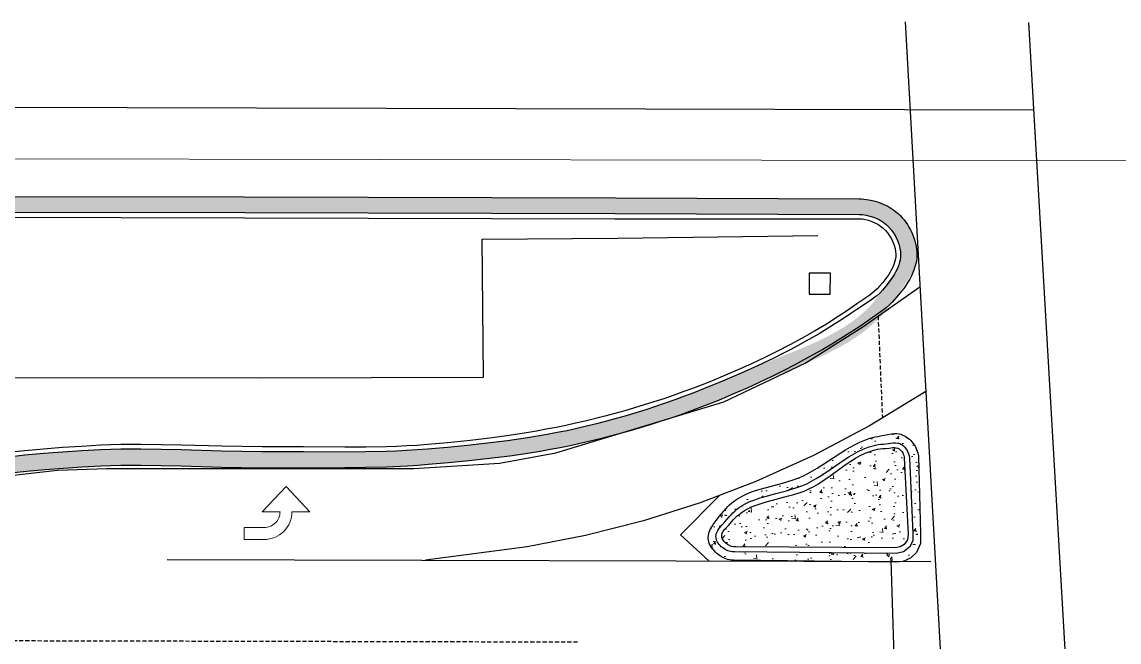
# Model space of a CAD drawing. Header units: feet. Extents: x 6437489 to 6438139, y 1883671 to 1884291.
# Drawn here: x 6437670.1 to 6437803.7, y 1883888.8 to 1883964.5 of the extents above; entities that cross this region are included whole.
import ezdxf
from ezdxf.lldxf.tags import DXFTag

# ---------------------------------------------------------------- set-up
doc = ezdxf.new("R2010")
doc.units = ezdxf.units.FT
doc.header["$MEASUREMENT"] = 0
doc.linetypes.add('DASHED', pattern=[0.75, 0.5, -0.25])
for name, color, linetype, lineweight in [('V-DETL-PATT-CONC-', 253, 'Continuous', 13), ('VF-FENC-LINE-', 253, 'FENCE', 25), ('VF-ROAD-STRP-WHIT-DASH-LINE-', 253, 'DASHED', 25), ('VF-ROAD-STRP-WHIT-LINE-', 253, 'Continuous', 25), ('VF-ROAD-STRP-YELO-LINE-', 253, 'Continuous', 25), ('VF-STRM-PIPE-LINE-QLA-', 253, 'STORMDRAIN', 15), ('VF-TOPO-CONC-EDGE-LINE-', 253, 'Continuous', 25), ('VF-TOPO-CONC-GTFL-LINE-', 253, 'Continuous', 25), ('VF-TOPO-CONC-LIPG-LINE-', 253, 'Continuous', 25), ('VF-TOPO-CONC-TBCB-LINE-', 253, 'Continuous', 25), ('VN-ROAD-STRP-AROW-SYMB-', 253, 'Continuous', 13)]:
    doc.layers.add(name, color=color, linetype=linetype, lineweight=lineweight)
doc.styles.get("Standard").update_dxf_attribs({"font": 'arial.ttf'})
tags = doc.linetypes.add('FENCE', pattern='A,0.5,-0.03,["X",Standard,S=0.08,R=0,X=0,Y=-0.04],-0.08,0.5', length=1.11).pattern_tags.tags
tags[6] = DXFTag(74, 10)
tags = doc.linetypes.add('STORMDRAIN', pattern='A,1,-0.03,["SD",Standard,S=0.08,R=0,X=0,Y=-0.04],-0.16,1', length=2.19).pattern_tags.tags
tags[6] = DXFTag(74, 10)
pattern_1 = [(50, (1100.0924, -556.8594), (3.586300913, -0.3137606749), [0.375, -4.125]), (355, (1100.0924, -556.8594), (-0.693756668, 3.7609606685), [0.3, -3.3]), (100.45144446, (1100.3912, -556.8856), (2.8925442336, 3.4471999548), [0.31870096, -3.50571056]), (46.1842, (1100.0924, -555.8594), (5.3362066534, -0.827596404), [0.5625, -6.1875]), (96.63563549, (1100.537, -555.9284), (4.6733097284, 4.870593004), [0.47805171, -5.2585688]), (351.18416399, (1100.0924, -555.8594), (4.6733097253, 4.8705930013), [0.45, -4.950000005]), (21, (1100.5924, -556.1094), (2.9845352606, -2.0130944533), [0.375, -4.125]), (326, (1100.5924, -556.1094), (1.2165766596, 3.6257502252), [0.3, -3.3]), (71.45144474, (1100.841, -556.2772), (4.2011118836, 1.612655764), [0.31870095, -3.50571056]), (37.5, (1100.0924, -556.8594), (0.06079927659, 1.66446926916), [0, -3.26, 0, -3.35, 0, -3.3125]), (7.5, (1100.0924, -556.8594), (1.3153476872, 1.9720585594), [0, -1.91, 0, -3.185, 0, -1.2625]), (327.5, (1098.9774, -556.8594), (2.66911218086, -0.11277435867), [0, -1.25, 0, -3.9, 0, -5.175]), (317.5, (1098.4774, -556.8594), (2.9159308467, 0.5005249117), [0, -1.625, 0, -2.59, 0, -3.675])]

# ---------------------------------------------------------------- blocks, each defined once
blk = doc.blocks.new('*U215')
at = {"layer": 'VN-ROAD-STRP-AROW-SYMB-'}
blk.add_lwpolyline([(-0.0091, -0.0197), (-0.0091, -0.05), (0.0091, -0.05), (0.0091, -0.0197, 0.414214), (-0.0333, 0.0227), (-0.0333, 0.05), (-0.0719, 0.0136), (-0.0333, -0.0227), (-0.0333, 0.0045, -0.414214)], format="xyb", close=True, dxfattribs=at)

msp = doc.modelspace()

# ---------------------------------------------------------------- hatches: boundary and pattern name
at = {"layer": 'V-DETL-PATT-CONC-'}
h = msp.add_hatch(dxfattribs=at)
h.set_pattern_fill('AR-CONC', color=256, scale=0.5)
h.set_pattern_definition([(50, (1025.4142, -610.477), (3.586300913, -0.3137606749), [0.375, -4.125]), (355, (1025.4142, -610.477), (-0.693756668, 3.7609606685), [0.3, -3.3]), (100.45144446, (1025.713, -610.5032), (2.8925442336, 3.4471999548), [0.31870096, -3.50571056]), (46.1842, (1025.414, -609.477), (5.3362066534, -0.827596404), [0.5625, -6.1875]), (96.63563549, (1025.859, -609.546), (4.6733097284, 4.870593004), [0.47805171, -5.2585688]), (351.18416399, (1025.414, -609.477), (4.6733097253, 4.8705930013), [0.45, -4.950000005]), (21, (1025.9142, -609.727), (2.9845352606, -2.0130944533), [0.375, -4.125]), (326, (1025.9142, -609.727), (1.2165766596, 3.6257502252), [0.3, -3.3]), (71.45144474, (1026.163, -609.895), (4.2011118836, 1.612655764), [0.31870095, -3.50571056]), (37.5, (1025.4142, -610.4771), (0.06079927659, 1.66446926916), [0, -3.26, 0, -3.35, 0, -3.3125]), (7.5, (1025.4142, -610.477), (1.3153476872, 1.9720585594), [0, -1.91, 0, -3.185, 0, -1.2625]), (327.5, (1024.2992, -610.4771), (2.66911218086, -0.11277435867), [0, -1.25, 0, -3.9, 0, -5.175]), (317.5, (1023.7992, -610.477), (2.9159308467, 0.5005249117), [0, -1.625, 0, -2.59, 0, -3.675])])
h.paths.add_polyline_path([(6437621.27, 1883900.52), (6437624.02, 1883901.03), (6437627.51, 1883901.64), (6437630.99, 1883902.28), (6437634.47, 1883902.93), (6437637.95, 1883903.62), (6437643.31, 1883904.84), (6437661.69, 1883908.51), (6437663.94, 1883908.84), (6437666.18, 1883909.14), (6437668.44, 1883909.41), (6437670.7, 1883909.64), (6437672.96, 1883909.85), (6437675.22, 1883910.03), (6437677.48, 1883910.18), (6437679.75, 1883910.3), (6437680.97, 1883910.35), (6437682.2, 1883910.37), (6437683.42, 1883910.39), (6437684.64, 1883910.39), (6437687.09, 1883910.35), (6437689.54, 1883910.29), (6437694.44, 1883910.14), (6437696.89, 1883910.08), (6437699.34, 1883910.07), (6437704.41, 1883910.07), (6437706.95, 1883910.07), (6437709.49, 1883910.08), (6437712.02, 1883910.12), (6437714.56, 1883910.19), (6437717.09, 1883910.31), (6437718.36, 1883910.39), (6437719.62, 1883910.49), (6437722.1, 1883910.71), (6437724.59, 1883910.95), (6437727.06, 1883911.22), (6437729.54, 1883911.54), (6437732.01, 1883911.9), (6437733.24, 1883912.1), (6437734.46, 1883912.31), (6437735.69, 1883912.54), (6437736.91, 1883912.79), (6437738.13, 1883913.05), (6437739.34, 1883913.33), (6437740.57, 1883913.63), (6437741.79, 1883913.94), (6437743.01, 1883914.27), (6437744.23, 1883914.61), (6437745.44, 1883914.96), (6437746.65, 1883915.33), (6437747.85, 1883915.71), (6437749.06, 1883916.11), (6437750.25, 1883916.52), (6437751.44, 1883916.95), (6437752.63, 1883917.39), (6437753.8, 1883917.84), (6437754.98, 1883918.31), (6437756.14, 1883918.8), (6437757.3, 1883919.3), (6437758.45, 1883919.82), (6437759.63, 1883920.35), (6437760.84, 1883920.86), (6437763.29, 1883921.86), (6437764.53, 1883922.37), (6437765.76, 1883922.89), (6437766.98, 1883923.43), (6437768.17, 1883924), (6437769.34, 1883924.6), (6437769.92, 1883924.91), (6437770.48, 1883925.24), (6437771.03, 1883925.57), (6437771.57, 1883925.92), (6437772.1, 1883926.28), (6437772.61, 1883926.66), (6437773.11, 1883927.05), (6437773.59, 1883927.46), (6437774.06, 1883927.88), (6437774.51, 1883928.32), (6437774.94, 1883928.78), (6437775.36, 1883929.26), (6437775.75, 1883929.76), (6437776.12, 1883930.28), (6437776.62, 1883930.99), (6437777.15, 1883931.71), (6437777.67, 1883932.44), (6437778.15, 1883933.19), (6437778.37, 1883933.58), (6437778.57, 1883933.96), (6437778.75, 1883934.35), (6437778.89, 1883934.75), (6437779.01, 1883935.15), (6437779.08, 1883935.56), (6437779.12, 1883935.98), (6437779.12, 1883936.4), (6437779.09, 1883936.75), (6437779.04, 1883937.09), (6437778.96, 1883937.44), (6437778.87, 1883937.78), (6437778.77, 1883938.12), (6437778.64, 1883938.46), (6437778.5, 1883938.79), (6437778.34, 1883939.11), (6437778.17, 1883939.43), (6437777.98, 1883939.74), (6437777.77, 1883940.03), (6437777.56, 1883940.32), (6437777.33, 1883940.59), (6437777.09, 1883940.85), (6437776.83, 1883941.09), (6437776.57, 1883941.32), (6437776.33, 1883941.5), (6437776.09, 1883941.67), (6437775.83, 1883941.84), (6437775.57, 1883941.99), (6437775.03, 1883942.26), (6437774.46, 1883942.48), (6437773.87, 1883942.65), (6437773.28, 1883942.78), (6437772.98, 1883942.82), (6437772.68, 1883942.85), (6437772.38, 1883942.87), (6437772.08, 1883942.87), (6437742.48, 1883943.02), (6437697.2, 1883943.11), (6437667.12, 1883943.19), (6437650.18, 1883943.26), (6437630.94, 1883943.31), (6437601.18, 1883943.38), (6437592.8, 1883943.38), (6437558.84, 1883943.4), (6437522.66, 1883943.53), (6437522.27, 1883941.62), (6437558.99, 1883941.49), (6437586.9, 1883941.46), (6437592.3, 1883941.56, -0.282909), (6437600.77, 1883941.54), (6437603.29, 1883941.46), (6437632.21, 1883941.37), (6437650.39, 1883941.31), (6437667.02, 1883941.28), (6437697.3, 1883941.22), (6437742.38, 1883941.09), (6437772.38, 1883940.98), (6437772.97, 1883940.9), (6437773.4, 1883940.79), (6437773.84, 1883940.66), (6437774.25, 1883940.48), (6437774.65, 1883940.27), (6437775.03, 1883940.03), (6437775.38, 1883939.76), (6437775.72, 1883939.43), (6437776.04, 1883939.07), (6437776.32, 1883938.67), (6437776.57, 1883938.25), (6437776.77, 1883937.81), (6437776.94, 1883937.35), (6437777.06, 1883936.89), (6437777.13, 1883936.42), (6437777.14, 1883936.1), (6437777.12, 1883935.79), (6437777.07, 1883935.48), (6437776.99, 1883935.17), (6437776.88, 1883934.87), (6437776.75, 1883934.57), (6437776.6, 1883934.28), (6437776.44, 1883933.99), (6437776.07, 1883933.42), (6437775.68, 1883932.85), (6437775.29, 1883932.3), (6437774.93, 1883931.75), (6437774.59, 1883931.23), (6437774.22, 1883930.74), (6437773.83, 1883930.26), (6437773.42, 1883929.81), (6437773, 1883929.38), (6437772.55, 1883928.96), (6437772.08, 1883928.57), (6437771.6, 1883928.18), (6437771.1, 1883927.82), (6437770.59, 1883927.47), (6437770.07, 1883927.13), (6437769.53, 1883926.81), (6437768.98, 1883926.5), (6437768.42, 1883926.2), (6437767.27, 1883925.62), (6437766.09, 1883925.09), (6437764.9, 1883924.58), (6437762.47, 1883923.6), (6437760.06, 1883922.64), (6437758.88, 1883922.15), (6437757.73, 1883921.64), (6437756.6, 1883921.13), (6437755.46, 1883920.63), (6437754.31, 1883920.15), (6437753.15, 1883919.68), (6437751.99, 1883919.22), (6437750.83, 1883918.78), (6437749.66, 1883918.35), (6437748.48, 1883917.94), (6437747.3, 1883917.55), (6437746.11, 1883917.16), (6437744.92, 1883916.79), (6437743.72, 1883916.44), (6437742.53, 1883916.1), (6437741.32, 1883915.77), (6437740.12, 1883915.46), (6437738.91, 1883915.16), (6437737.72, 1883914.88), (6437736.52, 1883914.62), (6437735.32, 1883914.38), (6437734.12, 1883914.15), (6437732.91, 1883913.94), (6437731.71, 1883913.74), (6437729.28, 1883913.39), (6437726.85, 1883913.08), (6437724.41, 1883912.81), (6437721.97, 1883912.58), (6437719.53, 1883912.37), (6437718.27, 1883912.28), (6437717.02, 1883912.2), (6437715.76, 1883912.14), (6437714.5, 1883912.09), (6437711.98, 1883912.04), (6437709.46, 1883912.01), (6437704.41, 1883912.03), (6437699.37, 1883912.05), (6437696.91, 1883912.07), (6437694.46, 1883912.12), (6437689.55, 1883912.27), (6437687.09, 1883912.33), (6437684.64, 1883912.37), (6437683.41, 1883912.37), (6437682.18, 1883912.35), (6437680.96, 1883912.33), (6437679.73, 1883912.28), (6437677.43, 1883912.16), (6437675.12, 1883912.01), (6437672.82, 1883911.83), (6437670.52, 1883911.62), (6437668.22, 1883911.38), (6437665.93, 1883911.11), (6437663.64, 1883910.8), (6437661.36, 1883910.47), (6437642.97, 1883906.76), (6437622.66, 1883902.75), (6437615.53, 1883901.58), (6437608.34, 1883900.76), (6437601.42, 1883900.29), (6437594.48, 1883900.15), (6437578.42, 1883900.25), (6437524.5, 1883900.35), (6437524.76, 1883899.45), (6437578.28, 1883899.2), (6437594.07, 1883899.19), (6437601.63, 1883899.22), (6437603.41, 1883899.11), (6437605.19, 1883899.04), (6437607.14, 1883899.01), (6437609.1, 1883899.03), (6437610.07, 1883899.07), (6437611.05, 1883899.11), (6437612.03, 1883899.17), (6437613, 1883899.24), (6437614.39, 1883899.38), (6437615.77, 1883899.56), (6437617.15, 1883899.77), (6437618.53, 1883900.01)])
h = msp.add_hatch(dxfattribs=at)
h.set_pattern_fill('AR-CONC', color=256, scale=0.5)
h.set_pattern_definition(pattern_1)
h.paths.add_polyline_path([(6437779.31, 1883911.53), (6437779.28, 1883911.73), (6437779.23, 1883911.94), (6437779.17, 1883912.14), (6437779.09, 1883912.34), (6437779, 1883912.53), (6437778.9, 1883912.72), (6437778.78, 1883912.91), (6437778.65, 1883913.09), (6437778.51, 1883913.26), (6437778.37, 1883913.42), (6437778.21, 1883913.57), (6437778.04, 1883913.71), (6437777.87, 1883913.84), (6437777.69, 1883913.95), (6437777.51, 1883914.05), (6437777.32, 1883914.13), (6437777.17, 1883914.18), (6437777.01, 1883914.22), (6437776.69, 1883914.26), (6437776.36, 1883914.26), (6437776.02, 1883914.22), (6437774.69, 1883913.98), (6437774.36, 1883913.93), (6437774.04, 1883913.86), (6437773.41, 1883913.69), (6437772.79, 1883913.48), (6437772.18, 1883913.22), (6437771.59, 1883912.93), (6437771, 1883912.61), (6437770.42, 1883912.27), (6437769.85, 1883911.92), (6437767.57, 1883910.42), (6437767, 1883910.06), (6437766.41, 1883909.71), (6437765.83, 1883909.39), (6437765.23, 1883909.09), (6437764.64, 1883908.84), (6437764.04, 1883908.61), (6437763.42, 1883908.41), (6437762.78, 1883908.23), (6437760.22, 1883907.55), (6437759.6, 1883907.36), (6437758.99, 1883907.15), (6437758.4, 1883906.91), (6437757.83, 1883906.64), (6437757.29, 1883906.33), (6437757.04, 1883906.16), (6437756.79, 1883905.98), (6437756.55, 1883905.79), (6437756.32, 1883905.58), (6437756.11, 1883905.36), (6437755.9, 1883905.12), (6437755.09, 1883904.18), (6437754.68, 1883903.68), (6437754.3, 1883903.17), (6437754.14, 1883902.91), (6437753.99, 1883902.64), (6437753.88, 1883902.38), (6437753.79, 1883902.11), (6437753.73, 1883901.84), (6437753.71, 1883901.57), (6437753.73, 1883901.29), (6437753.8, 1883901.02), (6437753.88, 1883900.8), (6437753.99, 1883900.59), (6437754.11, 1883900.38), (6437754.26, 1883900.19), (6437754.42, 1883900), (6437754.59, 1883899.82), (6437754.78, 1883899.65), (6437754.97, 1883899.49), (6437755.18, 1883899.35), (6437755.4, 1883899.22), (6437755.62, 1883899.11), (6437755.85, 1883899.01), (6437756.08, 1883898.93), (6437756.31, 1883898.87), (6437756.55, 1883898.84), (6437756.78, 1883898.82), (6437776.54, 1883898.61), (6437777.5, 1883898.69), (6437778.38, 1883899.1), (6437779.08, 1883899.77), (6437779.57, 1883900.88), (6437779.56, 1883902.09)])
h.paths.add_polyline_path([(6437778.65, 1883902.11), (6437778.62, 1883901.21), (6437778.22, 1883900.41), (6437777.5, 1883899.85), (6437776.61, 1883899.65), (6437756.97, 1883899.85), (6437756.8, 1883899.84), (6437756.62, 1883899.86), (6437756.45, 1883899.89), (6437756.27, 1883899.93), (6437756.1, 1883899.99), (6437755.93, 1883900.07), (6437755.76, 1883900.15), (6437755.6, 1883900.25), (6437755.45, 1883900.36), (6437755.31, 1883900.48), (6437755.17, 1883900.61), (6437755.05, 1883900.75), (6437754.94, 1883900.89), (6437754.85, 1883901.04), (6437754.77, 1883901.2), (6437754.71, 1883901.36), (6437754.67, 1883901.55), (6437754.66, 1883901.74), (6437754.68, 1883901.92), (6437754.73, 1883902.11), (6437754.8, 1883902.29), (6437754.89, 1883902.47), (6437755.01, 1883902.64), (6437755.13, 1883902.82), (6437755.42, 1883903.16), (6437755.72, 1883903.5), (6437756.02, 1883903.82), (6437756.29, 1883904.14), (6437756.49, 1883904.38), (6437756.71, 1883904.61), (6437756.94, 1883904.82), (6437757.17, 1883905.02), (6437757.42, 1883905.21), (6437757.68, 1883905.38), (6437757.94, 1883905.54), (6437758.22, 1883905.7), (6437758.79, 1883905.97), (6437759.38, 1883906.21), (6437760, 1883906.42), (6437760.63, 1883906.61), (6437761.93, 1883906.96), (6437763.23, 1883907.3), (6437763.87, 1883907.48), (6437764.5, 1883907.68), (6437765.12, 1883907.91), (6437765.71, 1883908.16), (6437766.3, 1883908.46), (6437766.88, 1883908.79), (6437767.45, 1883909.14), (6437768.02, 1883909.52), (6437770.27, 1883911.06), (6437770.83, 1883911.43), (6437771.41, 1883911.77), (6437771.99, 1883912.08), (6437772.58, 1883912.36), (6437773.18, 1883912.6), (6437773.48, 1883912.7), (6437773.79, 1883912.79), (6437774.1, 1883912.86), (6437774.42, 1883912.92), (6437774.74, 1883912.96), (6437775.07, 1883912.99), (6437775.65, 1883913.06), (6437776.23, 1883913.13), (6437776.52, 1883913.14), (6437776.8, 1883913.11), (6437776.93, 1883913.09), (6437777.06, 1883913.04), (6437777.18, 1883912.99), (6437777.3, 1883912.92), (6437777.48, 1883912.78), (6437777.65, 1883912.61), (6437777.8, 1883912.42), (6437777.93, 1883912.22), (6437778.04, 1883912), (6437778.12, 1883911.78), (6437778.18, 1883911.55), (6437778.21, 1883911.32)], flags=16)
h.paths.add_polyline_path([(6437778.07, 1883901.99), (6437777.97, 1883901.31), (6437777.58, 1883900.74), (6437777.1, 1883900.45), (6437776.54, 1883900.35), (6437757.08, 1883900.47), (6437756.95, 1883900.46), (6437756.82, 1883900.47), (6437756.56, 1883900.52), (6437756.3, 1883900.62), (6437756.05, 1883900.75), (6437755.83, 1883900.93), (6437755.64, 1883901.13), (6437755.49, 1883901.35), (6437755.43, 1883901.47), (6437755.39, 1883901.59), (6437755.36, 1883901.73), (6437755.36, 1883901.86), (6437755.38, 1883901.99), (6437755.42, 1883902.12), (6437755.48, 1883902.25), (6437755.55, 1883902.37), (6437755.74, 1883902.61), (6437756.18, 1883903.08), (6437756.4, 1883903.31), (6437756.59, 1883903.54), (6437756.79, 1883903.78), (6437757.01, 1883904.01), (6437757.23, 1883904.22), (6437757.47, 1883904.42), (6437757.71, 1883904.61), (6437757.97, 1883904.78), (6437758.23, 1883904.94), (6437758.51, 1883905.09), (6437759.07, 1883905.36), (6437759.67, 1883905.59), (6437760.28, 1883905.8), (6437760.92, 1883905.99), (6437763.51, 1883906.66), (6437764.15, 1883906.84), (6437764.78, 1883907.04), (6437765.39, 1883907.26), (6437765.98, 1883907.52), (6437766.57, 1883907.82), (6437767.15, 1883908.16), (6437767.72, 1883908.53), (6437768.29, 1883908.92), (6437770.52, 1883910.52), (6437771.09, 1883910.9), (6437771.66, 1883911.25), (6437772.23, 1883911.58), (6437772.82, 1883911.86), (6437773.42, 1883912.1), (6437773.73, 1883912.2), (6437774.04, 1883912.28), (6437774.35, 1883912.35), (6437774.67, 1883912.41), (6437774.99, 1883912.44), (6437775.32, 1883912.46), (6437775.75, 1883912.5), (6437776.19, 1883912.55), (6437776.4, 1883912.56), (6437776.61, 1883912.54), (6437776.8, 1883912.49), (6437776.98, 1883912.39), (6437777.1, 1883912.29), (6437777.22, 1883912.17), (6437777.32, 1883912.04), (6437777.4, 1883911.9), (6437777.47, 1883911.75), (6437777.53, 1883911.6), (6437777.57, 1883911.44), (6437777.59, 1883911.28)], flags=0)
h.paths.add_polyline_path([(6437777.59, 1883911.28), (6437777.57, 1883911.44), (6437777.53, 1883911.6), (6437777.47, 1883911.75), (6437777.4, 1883911.9), (6437777.32, 1883912.04), (6437777.22, 1883912.17), (6437777.1, 1883912.29), (6437776.98, 1883912.39), (6437776.8, 1883912.49), (6437776.61, 1883912.54), (6437776.4, 1883912.56), (6437776.19, 1883912.55), (6437775.75, 1883912.5), (6437775.32, 1883912.46), (6437774.99, 1883912.44), (6437774.67, 1883912.41), (6437774.35, 1883912.35), (6437774.04, 1883912.28), (6437773.73, 1883912.2), (6437773.42, 1883912.1), (6437772.82, 1883911.86), (6437772.23, 1883911.58), (6437771.66, 1883911.25), (6437771.09, 1883910.9), (6437770.52, 1883910.52), (6437768.29, 1883908.92), (6437767.72, 1883908.53), (6437767.15, 1883908.16), (6437766.57, 1883907.82), (6437765.98, 1883907.52), (6437765.39, 1883907.26), (6437764.78, 1883907.04), (6437764.15, 1883906.84), (6437763.51, 1883906.66), (6437760.92, 1883905.99), (6437760.28, 1883905.8), (6437759.67, 1883905.59), (6437759.07, 1883905.36), (6437758.51, 1883905.09), (6437758.23, 1883904.94), (6437757.97, 1883904.78), (6437757.71, 1883904.61), (6437757.47, 1883904.42), (6437757.23, 1883904.22), (6437757.01, 1883904.01), (6437756.79, 1883903.78), (6437756.59, 1883903.54), (6437756.4, 1883903.31), (6437756.18, 1883903.08), (6437755.74, 1883902.61), (6437755.55, 1883902.37), (6437755.48, 1883902.25), (6437755.42, 1883902.12), (6437755.38, 1883901.99), (6437755.36, 1883901.86), (6437755.36, 1883901.73), (6437755.39, 1883901.59), (6437755.43, 1883901.47), (6437755.49, 1883901.35), (6437755.64, 1883901.13), (6437755.83, 1883900.93), (6437756.05, 1883900.75), (6437756.3, 1883900.62), (6437756.56, 1883900.52), (6437756.82, 1883900.47), (6437756.95, 1883900.46), (6437757.08, 1883900.47), (6437776.54, 1883900.35), (6437777.1, 1883900.45), (6437777.58, 1883900.74), (6437777.97, 1883901.31), (6437778.07, 1883901.99)], flags=0)
h = msp.add_hatch(dxfattribs=at)
h.set_pattern_fill('AR-CONC', color=256, scale=0.5)
h.set_pattern_definition(pattern_1)
h.paths.add_polyline_path([(6437777.59, 1883911.28), (6437777.57, 1883911.44), (6437777.53, 1883911.6), (6437777.47, 1883911.75), (6437777.4, 1883911.9), (6437777.32, 1883912.04), (6437777.22, 1883912.17), (6437777.1, 1883912.29), (6437776.98, 1883912.39), (6437776.8, 1883912.49), (6437776.61, 1883912.54), (6437776.4, 1883912.56), (6437776.19, 1883912.55), (6437775.75, 1883912.5), (6437775.32, 1883912.46), (6437774.99, 1883912.44), (6437774.67, 1883912.41), (6437774.35, 1883912.35), (6437774.04, 1883912.28), (6437773.73, 1883912.2), (6437773.42, 1883912.1), (6437772.82, 1883911.86), (6437772.23, 1883911.58), (6437771.66, 1883911.25), (6437771.09, 1883910.9), (6437770.52, 1883910.52), (6437768.29, 1883908.92), (6437767.72, 1883908.53), (6437767.15, 1883908.16), (6437766.57, 1883907.82), (6437765.98, 1883907.52), (6437765.39, 1883907.26), (6437764.78, 1883907.04), (6437764.15, 1883906.84), (6437763.51, 1883906.66), (6437760.92, 1883905.99), (6437760.28, 1883905.8), (6437759.67, 1883905.59), (6437759.07, 1883905.36), (6437758.51, 1883905.09), (6437758.23, 1883904.94), (6437757.97, 1883904.78), (6437757.71, 1883904.61), (6437757.47, 1883904.42), (6437757.23, 1883904.22), (6437757.01, 1883904.01), (6437756.79, 1883903.78), (6437756.59, 1883903.54), (6437756.4, 1883903.31), (6437756.18, 1883903.08), (6437755.74, 1883902.61), (6437755.55, 1883902.37), (6437755.48, 1883902.25), (6437755.42, 1883902.12), (6437755.38, 1883901.99), (6437755.36, 1883901.86), (6437755.36, 1883901.73), (6437755.39, 1883901.59), (6437755.43, 1883901.47), (6437755.49, 1883901.35), (6437755.64, 1883901.13), (6437755.83, 1883900.93), (6437756.05, 1883900.75), (6437756.3, 1883900.62), (6437756.56, 1883900.52), (6437756.82, 1883900.47), (6437756.95, 1883900.46), (6437757.08, 1883900.47), (6437776.54, 1883900.35), (6437777.1, 1883900.45), (6437777.58, 1883900.74), (6437777.97, 1883901.31), (6437778.07, 1883901.99)])

# ---------------------------------------------------------------- linework, layer by layer
at = {"layer": 'VF-FENC-LINE-'}
msp.add_lwpolyline([(6437505.74, 1883922.26), (6437666, 1883921.12), (6437699.07, 1883921.08), (6437726.35, 1883921.14), (6437726.2, 1883937.98), (6437742.69, 1883938.08), (6437767.08, 1883938.41)], dxfattribs=at)
at = {"layer": 'VF-ROAD-STRP-WHIT-DASH-LINE-'}
for p, q in [((6437774.4, 1883928.58), (6437774.92, 1883916.16)), ((6437524.3, 1883889.36), (6437737.99, 1883888.87))]:
    msp.add_line(p, q, dxfattribs=at)
at = {"layer": 'VF-ROAD-STRP-WHIT-LINE-'}
for p, q in [((6437777.7, 1883964.45), (6437783.08, 1883867.6)), ((6437777.7, 1883964.45), (6437783.08, 1883867.6)), ((6437798.64, 1883862.53), (6437792.78, 1883964.37)), ((6437798.64, 1883862.53), (6437792.78, 1883964.37)), ((6437687.84, 1883898.9), (6437780.81, 1883898.66)), ((6437775.97, 1883898.85), (6437776.93, 1883866.53))]:
    msp.add_line(p, q, dxfattribs=at)
at = {"layer": 'VF-ROAD-STRP-WHIT-LINE-', "linetype": 'DASHED'}
msp.add_line((6437524.3, 1883889.36), (6437737.99, 1883888.87), dxfattribs=at)
at = {"layer": 'VF-ROAD-STRP-WHIT-LINE-'}
for points in [[(6437522.15, 1883899.26), (6437604.65, 1883898.84), (6437611.75, 1883898.88), (6437621.56, 1883900.37), (6437644.24, 1883904.75), (6437659.7, 1883907.62), (6437664.39, 1883908.65), (6437674.47, 1883909.8), (6437680.46, 1883910.03), (6437717.86, 1883910), (6437728.28, 1883910.65), (6437735.16, 1883911.93), (6437755.62, 1883918.14), (6437765.51, 1883922.86), (6437772.55, 1883927.28), (6437779.49, 1883932.16)], [(6437780.2, 1883919.39), (6437773.35, 1883915.2), (6437766.54, 1883911.59), (6437759.52, 1883908.41), (6437752.74, 1883905.82), (6437745.82, 1883903.62), (6437738.78, 1883901.84), (6437731.65, 1883900.46), (6437719.27, 1883898.82)], [(6437755.04, 1883906.69), (6437750.33, 1883901.93), (6437753.84, 1883898.73)]]:
    msp.add_lwpolyline(points, dxfattribs=at)
at = {"layer": 'VF-ROAD-STRP-YELO-LINE-'}
msp.add_line((6437522.02, 1883954.42), (6437793.4, 1883953.72), dxfattribs=at)
at = {"layer": 'VF-STRM-PIPE-LINE-QLA-', "ltscale": 0.6}
msp.add_line((6437533.22, 1883948.03), (6438085.13, 1883946.99), dxfattribs=at)
at = {"layer": 'VF-TOPO-CONC-EDGE-LINE-'}
for p, q in [((6437766, 1883933.82), (6437765.99, 1883931.26)), ((6437768.59, 1883933.81), (6437766, 1883933.82)), ((6437768.58, 1883931.25), (6437768.59, 1883933.81)), ((6437765.99, 1883931.26), (6437768.58, 1883931.25)), ((6437768.58, 1883931.25), (6437768.58, 1883931.25))]:
    msp.add_line(p, q, dxfattribs=at)
msp.add_lwpolyline([(6437768.58, 1883931.25), (6437768.59, 1883933.81), (6437766, 1883933.82), (6437765.99, 1883931.26), (6437768.58, 1883931.25)], close=True, dxfattribs=at)
at = {"layer": 'VF-TOPO-CONC-GTFL-LINE-'}
for p, q in [((6437772.58, 1883912.36), (6437773.18, 1883912.6)), ((6437773.18, 1883912.6), (6437773.48, 1883912.7)), ((6437773.48, 1883912.7), (6437773.79, 1883912.79)), ((6437773.79, 1883912.79), (6437774.1, 1883912.86)), ((6437774.1, 1883912.86), (6437774.42, 1883912.92)), ((6437774.42, 1883912.92), (6437774.74, 1883912.96)), ((6437774.74, 1883912.96), (6437775.07, 1883912.99)), ((6437775.07, 1883912.99), (6437775.65, 1883913.06)), ((6437775.65, 1883913.06), (6437776.23, 1883913.13)), ((6437776.23, 1883913.13), (6437776.52, 1883913.14)), ((6437776.52, 1883913.14), (6437776.8, 1883913.11)), ((6437776.8, 1883913.11), (6437776.93, 1883913.09)), ((6437776.93, 1883913.09), (6437777.06, 1883913.04)), ((6437777.06, 1883913.04), (6437777.18, 1883912.99)), ((6437777.18, 1883912.99), (6437777.3, 1883912.92)), ((6437777.3, 1883912.92), (6437777.48, 1883912.78)), ((6437777.48, 1883912.78), (6437777.65, 1883912.61)), ((6437777.65, 1883912.61), (6437777.8, 1883912.42)), ((6437770.27, 1883911.06), (6437770.83, 1883911.43)), ((6437770.83, 1883911.43), (6437771.41, 1883911.77)), ((6437771.41, 1883911.77), (6437771.99, 1883912.08)), ((6437771.99, 1883912.08), (6437772.58, 1883912.36)), ((6437777.8, 1883912.42), (6437777.93, 1883912.22)), ((6437777.93, 1883912.22), (6437778.04, 1883912)), ((6437778.04, 1883912), (6437778.12, 1883911.78)), ((6437778.12, 1883911.78), (6437778.18, 1883911.55)), ((6437778.18, 1883911.55), (6437778.21, 1883911.32)), ((6437778.21, 1883911.32), (6437778.65, 1883902.11)), ((6437768.02, 1883909.52), (6437770.27, 1883911.06)), ((6437766.3, 1883908.46), (6437766.88, 1883908.79)), ((6437766.88, 1883908.79), (6437767.45, 1883909.14)), ((6437767.45, 1883909.14), (6437768.02, 1883909.52)), ((6437761.93, 1883906.96), (6437763.23, 1883907.3)), ((6437763.23, 1883907.3), (6437763.87, 1883907.48)), ((6437763.87, 1883907.48), (6437764.5, 1883907.68)), ((6437764.5, 1883907.68), (6437765.12, 1883907.91)), ((6437765.12, 1883907.91), (6437765.71, 1883908.16)), ((6437765.71, 1883908.16), (6437766.3, 1883908.46)), ((6437758.22, 1883905.7), (6437758.79, 1883905.97)), ((6437758.79, 1883905.97), (6437759.38, 1883906.21)), ((6437759.38, 1883906.21), (6437760, 1883906.42)), ((6437760, 1883906.42), (6437760.63, 1883906.61)), ((6437760.63, 1883906.61), (6437761.93, 1883906.96)), ((6437756.49, 1883904.38), (6437756.71, 1883904.61)), ((6437756.71, 1883904.61), (6437756.94, 1883904.82)), ((6437756.94, 1883904.82), (6437757.17, 1883905.02)), ((6437757.17, 1883905.02), (6437757.42, 1883905.21)), ((6437757.42, 1883905.21), (6437757.68, 1883905.38)), ((6437757.68, 1883905.38), (6437757.94, 1883905.54)), ((6437757.94, 1883905.54), (6437758.22, 1883905.7)), ((6437755.42, 1883903.16), (6437755.72, 1883903.5)), ((6437755.72, 1883903.5), (6437756.02, 1883903.82)), ((6437756.02, 1883903.82), (6437756.29, 1883904.14)), ((6437756.29, 1883904.14), (6437756.49, 1883904.38)), ((6437754.66, 1883901.74), (6437754.68, 1883901.92)), ((6437754.68, 1883901.92), (6437754.73, 1883902.11)), ((6437754.73, 1883902.11), (6437754.8, 1883902.29)), ((6437754.8, 1883902.29), (6437754.89, 1883902.47)), ((6437754.89, 1883902.47), (6437755.01, 1883902.64)), ((6437755.01, 1883902.64), (6437755.13, 1883902.82)), ((6437755.13, 1883902.82), (6437755.42, 1883903.16)), ((6437778.65, 1883902.11), (6437778.62, 1883901.21)), ((6437754.67, 1883901.55), (6437754.66, 1883901.74)), ((6437754.71, 1883901.36), (6437754.67, 1883901.55)), ((6437754.77, 1883901.2), (6437754.71, 1883901.36)), ((6437754.85, 1883901.04), (6437754.77, 1883901.2)), ((6437754.94, 1883900.89), (6437754.85, 1883901.04)), ((6437755.05, 1883900.75), (6437754.94, 1883900.89)), ((6437755.17, 1883900.61), (6437755.05, 1883900.75)), ((6437755.31, 1883900.48), (6437755.17, 1883900.61)), ((6437778.62, 1883901.21), (6437778.22, 1883900.41)), ((6437755.45, 1883900.36), (6437755.31, 1883900.48)), ((6437755.6, 1883900.25), (6437755.45, 1883900.36)), ((6437755.76, 1883900.15), (6437755.6, 1883900.25)), ((6437755.93, 1883900.07), (6437755.76, 1883900.15)), ((6437756.1, 1883899.99), (6437755.93, 1883900.07)), ((6437756.27, 1883899.93), (6437756.1, 1883899.99)), ((6437756.45, 1883899.89), (6437756.27, 1883899.93)), ((6437756.62, 1883899.86), (6437756.45, 1883899.89)), ((6437756.8, 1883899.84), (6437756.62, 1883899.86)), ((6437756.97, 1883899.85), (6437756.8, 1883899.84)), ((6437776.61, 1883899.65), (6437756.97, 1883899.85)), ((6437756.97, 1883899.85), (6437756.97, 1883899.85)), ((6437777.5, 1883899.85), (6437776.61, 1883899.65)), ((6437778.22, 1883900.41), (6437777.5, 1883899.85))]:
    msp.add_line(p, q, dxfattribs=at)
msp.add_lwpolyline([(6437667.01, 1883941.28), (6437697.29, 1883941.22), (6437742.38, 1883941.09), (6437772.08, 1883940.98), (6437772.52, 1883940.96), (6437772.96, 1883940.89), (6437773.4, 1883940.79), (6437773.83, 1883940.65), (6437774.25, 1883940.48), (6437774.65, 1883940.27), (6437775.03, 1883940.03), (6437775.38, 1883939.76), (6437775.72, 1883939.43), (6437776.04, 1883939.07), (6437776.32, 1883938.67), (6437776.57, 1883938.25), (6437776.77, 1883937.81), (6437776.94, 1883937.35), (6437777.06, 1883936.89), (6437777.13, 1883936.42), (6437777.14, 1883936.1), (6437777.13, 1883935.78), (6437777.09, 1883935.46), (6437777.02, 1883935.15), (6437776.92, 1883934.84), (6437776.81, 1883934.53), (6437776.67, 1883934.23), (6437776.52, 1883933.93), (6437776.35, 1883933.63), (6437776.17, 1883933.34), (6437775.77, 1883932.78), (6437775.36, 1883932.25), (6437774.93, 1883931.75), (6437774.6, 1883931.4), (6437774.23, 1883931.08), (6437773.85, 1883930.78), (6437773.46, 1883930.5), (6437771.83, 1883929.41), (6437771.08, 1883928.89), (6437770.32, 1883928.38), (6437768.78, 1883927.39), (6437767.21, 1883926.43), (6437765.62, 1883925.52), (6437764.66, 1883924.99), (6437763.69, 1883924.47), (6437762.71, 1883923.97), (6437761.72, 1883923.48), (6437759.73, 1883922.54), (6437757.73, 1883921.64), (6437755.44, 1883920.65), (6437753.14, 1883919.71), (6437751.98, 1883919.25), (6437750.81, 1883918.81), (6437749.64, 1883918.38), (6437748.46, 1883917.97), (6437747.28, 1883917.57), (6437746.1, 1883917.18), (6437744.91, 1883916.81), (6437743.72, 1883916.45), (6437742.52, 1883916.1), (6437741.32, 1883915.77), (6437740.11, 1883915.46), (6437738.91, 1883915.16), (6437737.72, 1883914.88), (6437736.52, 1883914.62), (6437735.32, 1883914.38), (6437734.12, 1883914.15), (6437732.91, 1883913.94), (6437731.7, 1883913.74), (6437729.28, 1883913.38), (6437726.84, 1883913.08), (6437724.41, 1883912.81), (6437721.97, 1883912.57), (6437719.53, 1883912.37), (6437718.27, 1883912.27), (6437717.01, 1883912.2), (6437715.75, 1883912.14), (6437714.49, 1883912.09), (6437711.97, 1883912.03), (6437709.45, 1883912.01), (6437704.41, 1883912.03), (6437699.36, 1883912.05), (6437696.91, 1883912.07), (6437694.45, 1883912.12), (6437689.54, 1883912.27), (6437687.09, 1883912.33), (6437684.63, 1883912.36), (6437683.4, 1883912.36), (6437682.18, 1883912.35), (6437680.95, 1883912.32), (6437679.72, 1883912.28), (6437677.42, 1883912.16), (6437675.12, 1883912.01), (6437672.81, 1883911.83), (6437670.51, 1883911.62), (6437668.22, 1883911.37)], dxfattribs=at)
at = {"layer": 'VF-TOPO-CONC-LIPG-LINE-'}
for p, q in [((6437774.04, 1883913.86), (6437774.36, 1883913.93)), ((6437774.36, 1883913.93), (6437774.69, 1883913.98)), ((6437774.69, 1883913.98), (6437776.02, 1883914.22)), ((6437776.02, 1883914.22), (6437776.36, 1883914.26)), ((6437776.36, 1883914.26), (6437776.69, 1883914.26)), ((6437776.69, 1883914.26), (6437777.01, 1883914.22)), ((6437777.01, 1883914.22), (6437777.17, 1883914.18)), ((6437777.17, 1883914.18), (6437777.32, 1883914.13)), ((6437777.32, 1883914.13), (6437777.51, 1883914.05)), ((6437777.51, 1883914.05), (6437777.69, 1883913.95)), ((6437777.69, 1883913.95), (6437777.87, 1883913.84)), ((6437770.42, 1883912.27), (6437771, 1883912.61)), ((6437771, 1883912.61), (6437771.59, 1883912.93)), ((6437771.59, 1883912.93), (6437772.18, 1883913.22)), ((6437772.18, 1883913.22), (6437772.79, 1883913.48)), ((6437772.79, 1883913.48), (6437773.41, 1883913.69)), ((6437773.41, 1883913.69), (6437774.04, 1883913.86)), ((6437777.87, 1883913.84), (6437778.04, 1883913.71)), ((6437778.04, 1883913.71), (6437778.21, 1883913.57)), ((6437778.21, 1883913.57), (6437778.37, 1883913.42)), ((6437778.37, 1883913.42), (6437778.51, 1883913.26)), ((6437778.51, 1883913.26), (6437778.65, 1883913.09)), ((6437778.65, 1883913.09), (6437778.78, 1883912.91)), ((6437778.78, 1883912.91), (6437778.9, 1883912.72)), ((6437778.9, 1883912.72), (6437779, 1883912.53)), ((6437767.57, 1883910.42), (6437769.85, 1883911.92)), ((6437769.85, 1883911.92), (6437770.42, 1883912.27)), ((6437779, 1883912.53), (6437779.09, 1883912.34)), ((6437779.09, 1883912.34), (6437779.17, 1883912.14)), ((6437779.17, 1883912.14), (6437779.23, 1883911.94)), ((6437779.23, 1883911.94), (6437779.28, 1883911.73)), ((6437779.28, 1883911.73), (6437779.31, 1883911.53)), ((6437779.31, 1883911.53), (6437779.56, 1883902.09)), ((6437766.41, 1883909.71), (6437767, 1883910.06)), ((6437767, 1883910.06), (6437767.57, 1883910.42)), ((6437763.42, 1883908.41), (6437764.04, 1883908.61)), ((6437764.04, 1883908.61), (6437764.64, 1883908.84)), ((6437764.64, 1883908.84), (6437765.23, 1883909.09)), ((6437765.23, 1883909.09), (6437765.83, 1883909.39)), ((6437765.83, 1883909.39), (6437766.41, 1883909.71)), ((6437758.99, 1883907.15), (6437759.6, 1883907.36)), ((6437759.6, 1883907.36), (6437760.22, 1883907.55)), ((6437760.22, 1883907.55), (6437762.78, 1883908.23)), ((6437762.78, 1883908.23), (6437763.42, 1883908.41)), ((6437756.55, 1883905.79), (6437756.79, 1883905.98)), ((6437756.79, 1883905.98), (6437757.04, 1883906.16)), ((6437757.04, 1883906.16), (6437757.29, 1883906.33)), ((6437757.29, 1883906.33), (6437757.83, 1883906.64)), ((6437757.83, 1883906.64), (6437758.4, 1883906.91)), ((6437758.4, 1883906.91), (6437758.99, 1883907.15)), ((6437755.09, 1883904.18), (6437755.9, 1883905.12)), ((6437755.9, 1883905.12), (6437756.11, 1883905.36)), ((6437756.11, 1883905.36), (6437756.32, 1883905.58)), ((6437756.32, 1883905.58), (6437756.55, 1883905.79)), ((6437754.3, 1883903.17), (6437754.68, 1883903.68)), ((6437754.68, 1883903.68), (6437755.09, 1883904.18)), ((6437753.73, 1883901.84), (6437753.79, 1883902.11)), ((6437753.79, 1883902.11), (6437753.88, 1883902.38)), ((6437753.88, 1883902.38), (6437753.99, 1883902.64)), ((6437753.99, 1883902.64), (6437754.14, 1883902.91)), ((6437754.14, 1883902.91), (6437754.3, 1883903.17)), ((6437779.56, 1883902.09), (6437779.57, 1883900.88)), ((6437753.71, 1883901.57), (6437753.73, 1883901.84)), ((6437753.73, 1883901.29), (6437753.71, 1883901.57)), ((6437753.8, 1883901.02), (6437753.73, 1883901.29)), ((6437753.88, 1883900.8), (6437753.8, 1883901.02)), ((6437753.99, 1883900.59), (6437753.88, 1883900.8)), ((6437754.11, 1883900.38), (6437753.99, 1883900.59)), ((6437779.57, 1883900.88), (6437779.08, 1883899.77)), ((6437754.26, 1883900.19), (6437754.11, 1883900.38)), ((6437754.42, 1883900), (6437754.26, 1883900.19)), ((6437754.59, 1883899.82), (6437754.42, 1883900)), ((6437754.78, 1883899.65), (6437754.59, 1883899.82)), ((6437754.97, 1883899.49), (6437754.78, 1883899.65)), ((6437755.18, 1883899.35), (6437754.97, 1883899.49)), ((6437755.4, 1883899.22), (6437755.18, 1883899.35)), ((6437755.62, 1883899.11), (6437755.4, 1883899.22)), ((6437779.08, 1883899.77), (6437778.38, 1883899.1)), ((6437755.85, 1883899.01), (6437755.62, 1883899.11)), ((6437756.08, 1883898.93), (6437755.85, 1883899.01)), ((6437756.31, 1883898.87), (6437756.08, 1883898.93)), ((6437756.55, 1883898.84), (6437756.31, 1883898.87)), ((6437756.78, 1883898.82), (6437756.55, 1883898.84)), ((6437776.54, 1883898.61), (6437756.78, 1883898.82)), ((6437756.78, 1883898.82), (6437756.78, 1883898.82)), ((6437777.5, 1883898.69), (6437776.54, 1883898.61)), ((6437778.38, 1883899.1), (6437777.5, 1883898.69))]:
    msp.add_line(p, q, dxfattribs=at)
msp.add_lwpolyline([(6437667.11, 1883943.19), (6437697.19, 1883943.11), (6437742.48, 1883943.02), (6437772.08, 1883942.87), (6437772.38, 1883942.87), (6437772.68, 1883942.85), (6437772.98, 1883942.82), (6437773.28, 1883942.78), (6437773.87, 1883942.65), (6437774.46, 1883942.48), (6437775.03, 1883942.25), (6437775.57, 1883941.99), (6437775.83, 1883941.83), (6437776.09, 1883941.67), (6437776.33, 1883941.5), (6437776.57, 1883941.32), (6437776.83, 1883941.09), (6437777.09, 1883940.85), (6437777.33, 1883940.59), (6437777.56, 1883940.32), (6437777.77, 1883940.03), (6437777.98, 1883939.74), (6437778.16, 1883939.43), (6437778.34, 1883939.11), (6437778.5, 1883938.79), (6437778.64, 1883938.46), (6437778.76, 1883938.12), (6437778.87, 1883937.78), (6437778.96, 1883937.44), (6437779.03, 1883937.09), (6437779.09, 1883936.74), (6437779.12, 1883936.4), (6437779.13, 1883935.97), (6437779.1, 1883935.55), (6437779.03, 1883935.13), (6437778.93, 1883934.72), (6437778.8, 1883934.31), (6437778.64, 1883933.9), (6437778.46, 1883933.5), (6437778.26, 1883933.11), (6437778.03, 1883932.72), (6437777.79, 1883932.34), (6437777.53, 1883931.97), (6437777.27, 1883931.61), (6437776.7, 1883930.92), (6437776.12, 1883930.28), (6437775.78, 1883929.95), (6437775.43, 1883929.64), (6437775.05, 1883929.34), (6437774.67, 1883929.06), (6437773.1, 1883927.99), (6437772.04, 1883927.25), (6437770.97, 1883926.54), (6437769.88, 1883925.85), (6437768.77, 1883925.18), (6437767.66, 1883924.53), (6437766.53, 1883923.89), (6437764.26, 1883922.66), (6437762.83, 1883921.92), (6437761.38, 1883921.19), (6437759.92, 1883920.49), (6437758.45, 1883919.82), (6437757.29, 1883919.31), (6437756.13, 1883918.81), (6437754.97, 1883918.32), (6437753.8, 1883917.85), (6437752.62, 1883917.4), (6437751.43, 1883916.96), (6437750.24, 1883916.53), (6437749.05, 1883916.12), (6437747.85, 1883915.72), (6437746.64, 1883915.34), (6437745.43, 1883914.97), (6437744.22, 1883914.61), (6437743, 1883914.27), (6437741.79, 1883913.94), (6437740.56, 1883913.63), (6437739.34, 1883913.33), (6437738.12, 1883913.05), (6437736.91, 1883912.78), (6437735.69, 1883912.54), (6437734.46, 1883912.31), (6437733.23, 1883912.09), (6437732, 1883911.89), (6437729.54, 1883911.53), (6437727.06, 1883911.22), (6437724.58, 1883910.94), (6437722.1, 1883910.7), (6437719.62, 1883910.49), (6437718.35, 1883910.39), (6437717.09, 1883910.31), (6437714.55, 1883910.19), (6437712.02, 1883910.12), (6437709.48, 1883910.08), (6437706.95, 1883910.07), (6437704.41, 1883910.07), (6437699.33, 1883910.07), (6437696.89, 1883910.08), (6437694.44, 1883910.13), (6437689.54, 1883910.28), (6437687.09, 1883910.35), (6437684.64, 1883910.38), (6437683.41, 1883910.38), (6437682.19, 1883910.37), (6437680.97, 1883910.34), (6437679.74, 1883910.3), (6437677.48, 1883910.18), (6437675.21, 1883910.03), (6437672.95, 1883909.85), (6437670.69, 1883909.64), (6437668.43, 1883909.4)], dxfattribs=at)
at = {"layer": 'VF-TOPO-CONC-TBCB-LINE-'}
for p, q in [((6437771.09, 1883910.9), (6437771.66, 1883911.25)), ((6437771.66, 1883911.25), (6437772.23, 1883911.58)), ((6437772.23, 1883911.58), (6437772.82, 1883911.86)), ((6437772.82, 1883911.86), (6437773.42, 1883912.1)), ((6437773.42, 1883912.1), (6437773.73, 1883912.2)), ((6437773.73, 1883912.2), (6437774.04, 1883912.28)), ((6437774.04, 1883912.28), (6437774.35, 1883912.35)), ((6437774.35, 1883912.35), (6437774.67, 1883912.41)), ((6437774.67, 1883912.41), (6437774.99, 1883912.44)), ((6437774.99, 1883912.44), (6437775.32, 1883912.46)), ((6437775.32, 1883912.46), (6437775.75, 1883912.5)), ((6437775.75, 1883912.5), (6437776.19, 1883912.55)), ((6437776.19, 1883912.55), (6437776.4, 1883912.56)), ((6437776.4, 1883912.56), (6437776.61, 1883912.54)), ((6437776.61, 1883912.54), (6437776.8, 1883912.49)), ((6437776.8, 1883912.49), (6437776.98, 1883912.39)), ((6437776.98, 1883912.39), (6437777.1, 1883912.29)), ((6437777.1, 1883912.29), (6437777.22, 1883912.17)), ((6437777.22, 1883912.17), (6437777.32, 1883912.04)), ((6437777.32, 1883912.04), (6437777.4, 1883911.9)), ((6437777.4, 1883911.9), (6437777.47, 1883911.75)), ((6437777.47, 1883911.75), (6437777.53, 1883911.6)), ((6437777.53, 1883911.6), (6437777.57, 1883911.44)), ((6437777.57, 1883911.44), (6437777.59, 1883911.28)), ((6437777.59, 1883911.28), (6437778.07, 1883901.99)), ((6437768.29, 1883908.92), (6437770.52, 1883910.52)), ((6437770.52, 1883910.52), (6437771.09, 1883910.9)), ((6437767.72, 1883908.53), (6437768.29, 1883908.92)), ((6437764.78, 1883907.04), (6437765.39, 1883907.26)), ((6437765.39, 1883907.26), (6437765.98, 1883907.52)), ((6437765.98, 1883907.52), (6437766.57, 1883907.82)), ((6437766.57, 1883907.82), (6437767.15, 1883908.16)), ((6437767.15, 1883908.16), (6437767.72, 1883908.53)), ((6437760.28, 1883905.8), (6437760.92, 1883905.99)), ((6437760.92, 1883905.99), (6437763.51, 1883906.66)), ((6437763.51, 1883906.66), (6437764.15, 1883906.84)), ((6437764.15, 1883906.84), (6437764.78, 1883907.04)), ((6437757.47, 1883904.42), (6437757.71, 1883904.61)), ((6437757.71, 1883904.61), (6437757.97, 1883904.78)), ((6437757.97, 1883904.78), (6437758.23, 1883904.94)), ((6437758.23, 1883904.94), (6437758.51, 1883905.09)), ((6437758.51, 1883905.09), (6437759.07, 1883905.36)), ((6437759.07, 1883905.36), (6437759.67, 1883905.59)), ((6437759.67, 1883905.59), (6437760.28, 1883905.8)), ((6437756.18, 1883903.08), (6437756.4, 1883903.31)), ((6437756.4, 1883903.31), (6437756.59, 1883903.54)), ((6437756.59, 1883903.54), (6437756.79, 1883903.78)), ((6437756.79, 1883903.78), (6437757.01, 1883904.01)), ((6437757.01, 1883904.01), (6437757.23, 1883904.22)), ((6437757.23, 1883904.22), (6437757.47, 1883904.42)), ((6437755.36, 1883901.86), (6437755.38, 1883901.99)), ((6437755.38, 1883901.99), (6437755.42, 1883902.12)), ((6437755.42, 1883902.12), (6437755.48, 1883902.25)), ((6437755.48, 1883902.25), (6437755.55, 1883902.37)), ((6437755.55, 1883902.37), (6437755.74, 1883902.61)), ((6437755.74, 1883902.61), (6437756.18, 1883903.08)), ((6437778.07, 1883901.99), (6437777.97, 1883901.31)), ((6437755.36, 1883901.73), (6437755.36, 1883901.86)), ((6437755.39, 1883901.59), (6437755.36, 1883901.73)), ((6437755.43, 1883901.47), (6437755.39, 1883901.59)), ((6437755.49, 1883901.35), (6437755.43, 1883901.47)), ((6437755.64, 1883901.13), (6437755.49, 1883901.35)), ((6437755.83, 1883900.93), (6437755.64, 1883901.13)), ((6437756.05, 1883900.75), (6437755.83, 1883900.93)), ((6437756.3, 1883900.62), (6437756.05, 1883900.75)), ((6437756.56, 1883900.52), (6437756.3, 1883900.62)), ((6437777.58, 1883900.74), (6437777.1, 1883900.45)), ((6437777.97, 1883901.31), (6437777.58, 1883900.74)), ((6437756.82, 1883900.47), (6437756.56, 1883900.52)), ((6437756.95, 1883900.46), (6437756.82, 1883900.47)), ((6437757.08, 1883900.47), (6437756.95, 1883900.46)), ((6437776.54, 1883900.35), (6437757.08, 1883900.47)), ((6437757.08, 1883900.47), (6437757.08, 1883900.47)), ((6437777.1, 1883900.45), (6437776.54, 1883900.35))]:
    msp.add_line(p, q, dxfattribs=at)
msp.add_lwpolyline([(6437667.07, 1883940.64), (6437697.28, 1883940.56), (6437742.34, 1883940.46), (6437772.07, 1883940.46), (6437772.46, 1883940.43), (6437772.86, 1883940.37), (6437773.25, 1883940.27), (6437773.63, 1883940.14), (6437774, 1883939.98), (6437774.36, 1883939.78), (6437774.69, 1883939.56), (6437775, 1883939.32), (6437775.29, 1883939.03), (6437775.57, 1883938.72), (6437775.81, 1883938.38), (6437776.03, 1883938.02), (6437776.21, 1883937.64), (6437776.36, 1883937.25), (6437776.47, 1883936.85), (6437776.54, 1883936.45), (6437776.56, 1883936.16), (6437776.55, 1883935.87), (6437776.51, 1883935.59), (6437776.45, 1883935.3), (6437776.37, 1883935.02), (6437776.26, 1883934.75), (6437776.14, 1883934.47), (6437776, 1883934.2), (6437775.69, 1883933.68), (6437775.33, 1883933.17), (6437774.96, 1883932.69), (6437774.58, 1883932.23), (6437774.28, 1883931.91), (6437773.96, 1883931.61), (6437773.63, 1883931.34), (6437773.28, 1883931.08), (6437771.83, 1883930.08), (6437770.69, 1883929.29), (6437769.54, 1883928.53), (6437768.1, 1883927.62), (6437766.64, 1883926.75), (6437765.16, 1883925.91), (6437763.66, 1883925.1), (6437762.15, 1883924.32), (6437760.62, 1883923.56), (6437759.08, 1883922.83), (6437757.54, 1883922.13), (6437756.4, 1883921.63), (6437755.26, 1883921.14), (6437754.11, 1883920.67), (6437752.96, 1883920.21), (6437751.8, 1883919.77), (6437750.63, 1883919.34), (6437749.46, 1883918.92), (6437748.29, 1883918.52), (6437747.11, 1883918.14), (6437745.92, 1883917.76), (6437744.73, 1883917.4), (6437743.54, 1883917.06), (6437742.34, 1883916.72), (6437741.14, 1883916.4), (6437738.74, 1883915.8), (6437737.56, 1883915.52), (6437736.37, 1883915.26), (6437735.18, 1883915.02), (6437733.99, 1883914.79), (6437732.79, 1883914.57), (6437731.6, 1883914.36), (6437729.2, 1883913.99), (6437726.79, 1883913.67), (6437724.37, 1883913.39), (6437721.95, 1883913.14), (6437719.54, 1883912.93), (6437718.28, 1883912.83), (6437717.03, 1883912.76), (6437715.77, 1883912.7), (6437714.51, 1883912.66), (6437712, 1883912.61), (6437709.48, 1883912.6), (6437704.44, 1883912.64), (6437701.92, 1883912.66), (6437699.4, 1883912.67), (6437696.95, 1883912.68), (6437694.49, 1883912.73), (6437689.57, 1883912.86), (6437687.11, 1883912.91), (6437684.65, 1883912.94), (6437682.19, 1883912.92), (6437680.96, 1883912.89), (6437679.73, 1883912.84), (6437677.41, 1883912.71), (6437675.09, 1883912.56), (6437672.77, 1883912.37), (6437670.46, 1883912.15), (6437668.15, 1883911.91)], dxfattribs=at)

# ---------------------------------------------------------------- block references
at = {"layer": 'VN-ROAD-STRP-AROW-SYMB-', "xscale": 80, "yscale": 80, "zscale": 80, "rotation": 270}
msp.add_blockref('*U215', (6437701.21, 1883902.08), dxfattribs=at)

doc.saveas('drawing.dxf')
